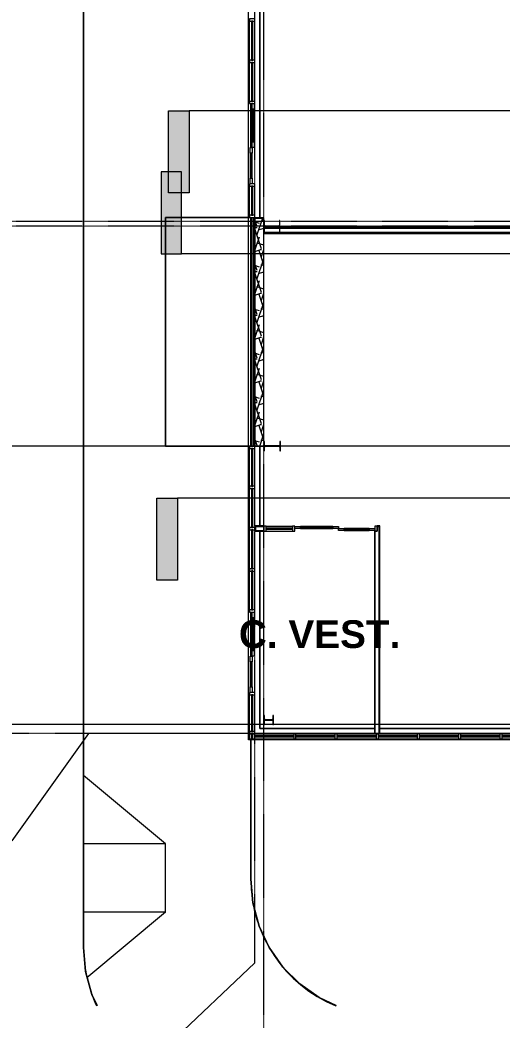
# Model space of a CAD drawing. Header units: inches. Extents: x 25369 to 33163, y -23509 to -20274.
# Drawn here: x 27786 to 28210, y -23047 to -22169 of the extents above; entities that cross this region are included whole.
import ezdxf

# ---------------------------------------------------------------- set-up
doc = ezdxf.new("R2010")
doc.units = ezdxf.units.IN
doc.header["$MEASUREMENT"] = 0
doc.linetypes.add('Grid Line 1_2_', pattern=[0.875, 0.5, -0.125, 0.125, -0.125])
for name, color, linetype, lineweight in [('A-DOOR', 31, 'Continuous', 13), ('A-FLOR', 192, 'Continuous', 13), ('A-GLAZ-CURT', 52, 'Continuous', 13), ('A-GLAZ-CWMG', 51, 'Continuous', 13), ('A-SITE-ROAD', 130, 'Continuous', 70), ('A-SITE-SWLK', 140, 'Continuous', 70), ('A-WALL', 113, 'Continuous', 13), ('A-WALL-PATT', 111, 'Continuous', 25), ('C-TOPO', 7, 'Continuous', 13), ('Conc', 7, 'Continuous', 70), ('G-ANNO-SYMB', 111, 'Continuous', 9), ('I-WALL', 2, 'Continuous', 13), ('L-SITE-WALL', 31, 'Continuous', 13), ('M-AREA-IDEN', 171, 'Continuous', 9), ('S-COLS', 52, 'Continuous', 13), ('S-GRID', 1, 'Continuous', 9)]:
    doc.layers.add(name, color=color, linetype=linetype, lineweight=lineweight)
doc.styles.add('Arial_B', font='arialbd.ttf', dxfattribs={"height": 24.354149})
pattern_1 = [(45, (5931.104, 0), (-19.00703, 19.00703), []), (45, (5931.104, 28.8), (-19.00703, 19.00703), [])]
pattern_2 = [(0, (5931.104, 0), (61.44, 15.36), [2.534, -43.546, 2.534, -43.546, -245.76]), (0, (5931.104, 0), (61.44, 15.36), [-92.16, 2.534, -89.626, 2.534, -43.546, -107.52]), (0, (5931.104, 0), (61.44, 15.36), [-230.4, 2.534, -28.186, 2.534, -74.266]), (120, (5954.144, 7.68), (-44.02215, 45.528601), [2.534, -43.546, 2.534, -43.546, -245.76]), (120, (5954.144, 7.68), (-44.02215, 45.528601), [-92.16, 2.534, -89.626, 2.534, -43.546, -107.52]), (120, (5954.144, 7.68), (-44.02215, 45.528601), [-230.4, 2.534, -28.186, 2.534, -74.266]), (240, (5961.824, 38.4), (-17.41785, -60.888601), [2.534, -43.546, 2.534, -43.546, -245.76]), (240, (5961.824, 38.4), (-17.41785, -60.888601), [-92.16, 2.534, -89.626, 2.534, -43.546, -107.52]), (240, (5961.824, 38.4), (-17.41785, -60.888601), [-230.4, 2.534, -28.186, 2.534, -74.266])]

# ---------------------------------------------------------------- blocks, each defined once
blk = doc.blocks.new('Struct_Xcel_Sports Complex_rvt-2-Overall Floor Plan')
at = {"layer": 'A-FLOR', "color": 43, "lineweight": 9}
for p, q in [((22066.14, -22342.74), (22066.14, -22132.8)), ((22066.14, -22613.05), (22066.14, -22542.93)), ((22066.14, -22790.8), (22066.14, -22617.8)), ((22166.77, -22790.8), (22066.14, -22790.8)), ((22314.02, -22790.8), (22171.52, -22790.8))]:
    blk.add_line(p, q, dxfattribs=at)
at = {"layer": 'L-SITE-WALL', "color": 43, "lineweight": 9}
for p, q in [((22066.14, -22132.8), (22066.14, -22342.74)), ((22058.14, -22280.93), (22058.14, -22242.49)), ((22058.14, -22543.18), (22058.14, -22342.49)), ((22066.14, -22542.93), (22066.14, -22613.05)), ((22066.14, -22617.8), (22066.14, -22790.8)), ((22058.14, -22727.24), (22058.14, -22688.8)), ((22066.14, -22790.8), (22166.77, -22790.8)), ((22171.52, -22790.8), (22314.02, -22790.8)), ((22059.58, -22798.8), (22059.02, -22798.8))]:
    blk.add_line(p, q, dxfattribs=at)
blk = doc.blocks.new('W-Wide Flange-Column - B4_C-1389226-Overall Floor Plan')
at = {"layer": 'S-COLS', "lineweight": 9}
h = blk.add_hatch(dxfattribs=at)
h.set_pattern_fill('FP_19', color=253, style=0, pattern_type=2)
h.set_pattern_definition([(135, (-16852.2, -22073.765), (-19.00703, -19.00703), []), (135, (-16881, -22073.765), (-19.00703, -19.00703), [])])
h.paths.add_polyline_path([(4, -3.69), (0.84, -3.69), (0.35, -3.49), (0.14, -3), (0.14, 3), (0.35, 3.49), (0.84, 3.69), (4, 3.69), (4, 4.13), (-4, 4.13), (-4, 3.69), (-0.84, 3.69), (-0.35, 3.49), (-0.14, 3), (-0.14, -3), (-0.35, -3.49), (-0.84, -3.69), (-4, -3.69), (-4, -4.12), (4, -4.12)], flags=0)
at = {"layer": 'S-COLS', "color": 7}
for p, q in [((4, 4.13), (-4, 4.13)), ((-4, 4.13), (-4, 3.69)), ((-4, 3.69), (-0.84, 3.69)), ((-0.14, 3), (-0.14, -3)), ((0.14, -3), (0.14, 3)), ((0.84, 3.69), (4, 3.69)), ((4, 3.69), (4, 4.13)), ((-0.84, -3.69), (-4, -3.69)), ((-4, -3.69), (-4, -4.12)), ((-4, -4.12), (4, -4.12)), ((4, -3.69), (0.84, -3.69)), ((4, -4.12), (4, -3.69))]:
    blk.add_line(p, q, dxfattribs=at)
for centre, start, end in [((-0.84, 3), 0, 90), ((0.84, 3), 90, 180), ((-0.84, -3), 270, 0), ((0.84, -3), 180, 270)]:
    blk.add_arc(centre, 0.691, start, end, dxfattribs=at)
blk = doc.blocks.new('W-Wide Flange-Column - B4_F-1389255-Overall Floor Plan')
at = {"layer": 'S-COLS', "lineweight": 9}
h = blk.add_hatch(dxfattribs=at)
h.set_pattern_fill('FP_22', color=253, style=0, pattern_type=2)
h.set_pattern_definition([(135, (-16611.95, -22076.89), (-19.00703, -19.00703), []), (135, (-16640.75, -22076.89), (-19.00703, -19.00703), [])])
h.paths.add_polyline_path([(4, -6.82), (0.84, -6.82), (0.35, -6.61), (0.14, -6.12), (0.14, 6.12), (0.35, 6.61), (0.84, 6.82), (4, 6.82), (4, 7.25), (-4, 7.25), (-4, 6.82), (-0.84, 6.82), (-0.35, 6.61), (-0.14, 6.12), (-0.14, -6.12), (-0.35, -6.61), (-0.84, -6.82), (-4, -6.82), (-4, -7.25), (4, -7.25)], flags=0)
at = {"layer": 'S-COLS', "color": 7}
for p, q in [((4, 7.25), (-4, 7.25)), ((-4, 7.25), (-4, 6.82)), ((-4, 6.82), (-0.84, 6.82)), ((-0.14, 6.12), (-0.14, -6.12)), ((0.14, -6.12), (0.14, 6.12)), ((0.84, 6.82), (4, 6.82)), ((4, 6.82), (4, 7.25)), ((-0.84, -6.82), (-4, -6.82)), ((-4, -6.82), (-4, -7.25)), ((-4, -7.25), (4, -7.25)), ((4, -6.82), (0.84, -6.82)), ((4, -7.25), (4, -6.82))]:
    blk.add_line(p, q, dxfattribs=at)
for centre, start, end in [((-0.84, 6.12), 0, 90), ((0.84, 6.12), 90, 180), ((-0.84, -6.12), 270, 0), ((0.84, -6.12), 180, 270)]:
    blk.add_arc(centre, 0.691, start, end, dxfattribs=at)
blk = doc.blocks.new('System Panel - INSULATED LOW-E GLAZING _SEE ELEVATIONS FOR U-FACTOR_ SHGC_ _ LT_-1142335-Overall Floor Plan')
at = {"layer": 'A-GLAZ-CURT', "color": 7}
for p, q in [((16.53125, -0.25), (-16.53125, -0.25)), ((-16.53125, -0.25), (-16.53125, -1.25)), ((-16.53125, -1.25), (16.53125, -1.25)), ((16.53125, -1.25), (16.53125, -0.25))]:
    blk.add_line(p, q, dxfattribs=at)
at = {"layer": 'A-GLAZ-CURT', "color": 10, "lineweight": 9}
for p, q in [((-16.53125, -1.25), (-16.53125, -0.25)), ((16.53125, -0.25), (-16.53125, -0.25)), ((-16.53125, -1.25), (16.53125, -1.25)), ((16.53125, -0.25), (16.53125, -1.25))]:
    blk.add_line(p, q, dxfattribs=at)
blk = doc.blocks.new('Rectangular Mullion - Exterior 2_ x 4_5_-1135321-Overall Floor Plan')
at = {"layer": 'A-GLAZ-CWMG', "color": 43, "lineweight": 9}
for p, q in [((22278.7, -22795.43), (22311.77, -22795.43)), ((22278.7, -22799.93), (22311.77, -22799.93))]:
    blk.add_line(p, q, dxfattribs=at)
blk = doc.blocks.new('Rectangular Mullion - Exterior 2_ x 4_5_-1142379-Overall Floor Plan')
at = {"layer": 'A-GLAZ-CWMG', "color": 7}
for p, q in [((-2, 3), (0, 3)), ((-2, -1.5), (-2, 3)), ((0, 3), (0, -1.5)), ((0, -1.5), (-2, -1.5))]:
    blk.add_line(p, q, dxfattribs=at)
blk = doc.blocks.new('System Panel - INSULATED LOW-E GLAZING _SEE ELEVATIONS FOR U-FACTOR_ SHGC_ _ LT_-827433-Overall Floor Plan')
at = {"layer": 'A-GLAZ-CURT', "color": 7}
for p, q in [((17.09375, -0.25), (-17.09375, -0.25)), ((-17.09375, -0.25), (-17.09375, -1.25)), ((-17.09375, -1.25), (17.09375, -1.25)), ((17.09375, -1.25), (17.09375, -0.25))]:
    blk.add_line(p, q, dxfattribs=at)
at = {"layer": 'A-GLAZ-CURT', "color": 10, "lineweight": 9}
for p, q in [((-17.09375, -1.25), (-17.09375, -0.25)), ((17.09375, -0.25), (-17.09375, -0.25)), ((-17.09375, -1.25), (17.09375, -1.25)), ((17.09375, -0.25), (17.09375, -1.25))]:
    blk.add_line(p, q, dxfattribs=at)
blk = doc.blocks.new('Rectangular Mullion - Exterior 2_ x 4_5_-769211-Overall Floor Plan')
at = {"layer": 'A-GLAZ-CWMG', "color": 43, "lineweight": 9}
for p, q in [((26281.52, -22759.18), (26281.52, -22724.99)), ((26286.02, -22759.18), (26286.02, -22724.99))]:
    blk.add_line(p, q, dxfattribs=at)
blk = doc.blocks.new('Rectangular Mullion - Exterior 2_ x 4_5_-827464-Overall Floor Plan')
at = {"layer": 'A-GLAZ-CWMG', "color": 7}
for p, q in [((-1, 3), (1, 3)), ((-1, -1.5), (-1, 3)), ((1, 3), (1, -1.5)), ((1, -1.5), (-1, -1.5))]:
    blk.add_line(p, q, dxfattribs=at)
blk = doc.blocks.new('Rectangular Mullion - Exterior 2_ x 4_5_-V15-Overall Floor Plan')
at = {"layer": 'A-GLAZ-CWMG', "color": 43, "lineweight": 9}
for p, q in [((22206.33, -22795.43), (22240.52, -22795.43)), ((22206.33, -22799.93), (22240.52, -22799.93))]:
    blk.add_line(p, q, dxfattribs=at)
blk = doc.blocks.new('Rectangular Mullion - Exterior 2_ x 4_5_-1115231-Overall Floor Plan')
at = {"layer": 'A-GLAZ-CWMG', "color": 7}
for p, q in [((-1, 3), (1, 3)), ((-1, -1.5), (-1, 3)), ((1, 3), (1, -1.5)), ((1, -1.5), (-1, -1.5))]:
    blk.add_line(p, q, dxfattribs=at)
blk = doc.blocks.new('Rectangular Mullion - Exterior 2_ x 4_5_-V16-Overall Floor Plan')
at = {"layer": 'A-GLAZ-CWMG', "color": 43, "lineweight": 9}
for p, q in [((22171.52, -22795.43), (22204.33, -22795.43)), ((22170.14, -22799.93), (22204.33, -22799.93))]:
    blk.add_line(p, q, dxfattribs=at)
blk = doc.blocks.new('Rectangular Mullion - Exterior 2_ x 4_5_-769200-Overall Floor Plan')
at = {"layer": 'A-GLAZ-CWMG', "color": 43, "lineweight": 9}
for p, q in [((24100.14, -22795.43), (24132.95, -22795.43)), ((24100.14, -22799.93), (24134.33, -22799.93))]:
    blk.add_line(p, q, dxfattribs=at)
blk = doc.blocks.new('System Panel - INSULATED LOW-E GLAZING _SEE ELEVATIONS FOR U-FACTOR_ SHGC_ _ LT_-1142345-Overall Floor Plan')
at = {"layer": 'A-GLAZ-CURT', "color": 7}
for p, q in [((16.53125, 1.25), (-16.53125, 1.25)), ((-16.53125, 1.25), (-16.53125, 0.25)), ((-16.53125, 0.25), (16.53125, 0.25)), ((16.53125, 0.25), (16.53125, 1.25))]:
    blk.add_line(p, q, dxfattribs=at)
at = {"layer": 'A-GLAZ-CURT', "color": 10, "lineweight": 9}
for p, q in [((-16.53125, 0.25), (-16.53125, 1.25)), ((16.53125, 1.25), (-16.53125, 1.25)), ((-16.53125, 0.25), (16.53125, 0.25)), ((16.53125, 1.25), (16.53125, 0.25))]:
    blk.add_line(p, q, dxfattribs=at)
blk = doc.blocks.new('Rectangular Mullion - Exterior 2_ x 4_5_-1135311-Overall Floor Plan')
at = {"layer": 'A-GLAZ-CWMG', "color": 43, "lineweight": 9}
for p, q in [((26123.39, -22752.24), (26123.39, -22785.3)), ((26127.89, -22752.24), (26127.89, -22785.3))]:
    blk.add_line(p, q, dxfattribs=at)
blk = doc.blocks.new('Rectangular Mullion - Exterior 2_ x 4_5_-1142387-Overall Floor Plan')
at = {"layer": 'A-GLAZ-CWMG', "color": 7}
for p, q in [((-2, 1.5), (0, 1.5)), ((-2, -3), (-2, 1.5)), ((0, 1.5), (0, -3)), ((0, -3), (-2, -3))]:
    blk.add_line(p, q, dxfattribs=at)
blk = doc.blocks.new('Rectangular Mullion - Exterior 2_ x 4_5_-1142372-Overall Floor Plan')
at = {"layer": 'A-GLAZ-CWMG', "color": 7}
for p, q in [((0, 1.5), (-2, 1.5)), ((-2, 1.5), (-2, -3)), ((0, -3), (0, 1.5)), ((-2, -3), (0, -3))]:
    blk.add_line(p, q, dxfattribs=at)
blk = doc.blocks.new('System Panel - INSULATED LOW-E GLAZING _SEE ELEVATIONS FOR U-FACTOR_ SHGC_ _ LT_-827454-Overall Floor Plan')
at = {"layer": 'A-GLAZ-CURT', "color": 7}
for p, q in [((17.09375, 1.25), (-17.09375, 1.25)), ((-17.09375, 1.25), (-17.09375, 0.25)), ((-17.09375, 0.25), (17.09375, 0.25)), ((17.09375, 0.25), (17.09375, 1.25))]:
    blk.add_line(p, q, dxfattribs=at)
at = {"layer": 'A-GLAZ-CURT', "color": 10, "lineweight": 9}
for p, q in [((-17.09375, 0.25), (-17.09375, 1.25)), ((17.09375, 1.25), (-17.09375, 1.25)), ((-17.09375, 0.25), (17.09375, 0.25)), ((17.09375, 1.25), (17.09375, 0.25))]:
    blk.add_line(p, q, dxfattribs=at)
blk = doc.blocks.new('Rectangular Mullion - Exterior 2_ x 4_5_-V35-Overall Floor Plan')
at = {"layer": 'A-GLAZ-CWMG', "color": 43, "lineweight": 9}
for p, q in [((22057.02, -22614.43), (22057.02, -22580.24)), ((22061.52, -22613.05), (22061.52, -22580.24))]:
    blk.add_line(p, q, dxfattribs=at)
blk = doc.blocks.new('Rectangular Mullion - Exterior 2_ x 4_5_-827470-Overall Floor Plan')
at = {"layer": 'A-GLAZ-CWMG', "color": 7}
for p, q in [((-1, 1.5), (1, 1.5)), ((-1, -3), (-1, 1.5)), ((1, 1.5), (1, -3)), ((1, -3), (-1, -3))]:
    blk.add_line(p, q, dxfattribs=at)
blk = doc.blocks.new('Rectangular Mullion - Exterior 2_ x 4_5_-1135280-Overall Floor Plan')
at = {"layer": 'A-GLAZ-CWMG', "color": 43, "lineweight": 9}
for p, q in [((26160.83, -22795.43), (26128.02, -22795.43)), ((26160.83, -22799.93), (26126.64, -22799.93))]:
    blk.add_line(p, q, dxfattribs=at)
blk = doc.blocks.new('Rectangular Mullion - Exterior 2_ x 4_5_-1142343-Overall Floor Plan')
at = {"layer": 'A-GLAZ-CWMG', "color": 7}
for p, q in [((-1, 1.5), (1, 1.5)), ((-1, -3), (-1, 1.5)), ((1, 1.5), (1, -3)), ((1, -3), (-1, -3))]:
    blk.add_line(p, q, dxfattribs=at)
blk = doc.blocks.new('Rectangular Mullion - Exterior 2_ x 4_5_-1135330-Overall Floor Plan')
at = {"layer": 'A-GLAZ-CWMG', "color": 43, "lineweight": 9}
for p, q in [((22057.02, -22686.8), (22057.02, -22652.62)), ((22061.52, -22686.8), (22061.52, -22652.62))]:
    blk.add_line(p, q, dxfattribs=at)
blk = doc.blocks.new('Sliding Door - one-1327198-Overall Floor Plan')
at = {"layer": 'A-DOOR', "color": 7}
for p, q in [((-35.19, 2.5), (-30.19, 2.5)), ((-30.19, 0.75), (-35.19, 0.75)), ((-30.19, 2.5), (-30.19, 0.75)), ((-30.19, 1.25), (-30.19, 2)), ((-30.19, 2), (-1.75, 2)), ((-1.75, 1.25), (-30.19, 1.25)), ((-1.75, 2.5), (3.25, 2.5)), ((-1.75, 0.75), (-1.75, 2.5)), ((-1.75, 2), (-1.75, 1.25)), ((3.25, 0.75), (-1.75, 0.75)), ((3.25, 2.5), (3.25, 0.75)), ((3.25, -1), (3.25, 0.75)), ((3.25, 0.75), (8.25, 0.75)), ((8.25, 0.75), (8.25, -1)), ((8.25, -0.5), (8.25, 0.25)), ((8.25, 0.25), (30.19, 0.25)), ((30.19, -1), (30.19, 0.75)), ((30.19, 0.75), (35.19, 0.75)), ((30.19, 0.25), (30.19, -0.5)), ((8.25, -1), (3.25, -1)), ((30.19, -0.5), (8.25, -0.5)), ((35.19, -1), (30.19, -1))]:
    blk.add_line(p, q, dxfattribs=at)
at = {"layer": 'A-DOOR', "color": 43, "lineweight": 9}
for p, q in [((-1.75, 2.5), (-30.19, 2.5)), ((-30.19, 0.75), (-1.75, 0.75)), ((30.19, 0.75), (8.25, 0.75)), ((8.25, -1), (30.19, -1))]:
    blk.add_line(p, q, dxfattribs=at)
blk = doc.blocks.new('System Panel - INSULATED LOW-E GLAZING _SEE ELEVATIONS FOR U-FACTOR_ SHGC_ _ LT_-1142391-Overall Floor Plan')
at = {"layer": 'A-GLAZ-CURT', "color": 7}
for p, q in [((16.13, 1.25), (-16.13, 1.25)), ((-16.13, 1.25), (-16.13, 0.25)), ((-16.13, 0.25), (16.13, 0.25)), ((16.13, 0.25), (16.13, 1.25))]:
    blk.add_line(p, q, dxfattribs=at)
at = {"layer": 'A-GLAZ-CURT', "color": 10, "lineweight": 9}
for p, q in [((-16.13, 0.25), (-16.13, 1.25)), ((16.13, 1.25), (-16.13, 1.25)), ((-16.13, 0.25), (16.13, 0.25)), ((16.13, 1.25), (16.13, 0.25))]:
    blk.add_line(p, q, dxfattribs=at)
blk = doc.blocks.new('Rectangular Mullion - Exterior 2_ x 4_5_-1135332-Overall Floor Plan')
at = {"layer": 'A-GLAZ-CWMG', "color": 43, "lineweight": 9}
for p, q in [((22057.02, -22793.43), (22057.02, -22761.18)), ((22061.52, -22793.43), (22061.52, -22761.18))]:
    blk.add_line(p, q, dxfattribs=at)
blk = doc.blocks.new('Sliding Door - one-1327540-Overall Floor Plan')
at = {"layer": 'A-DOOR', "color": 7}
for p, q in [((-35.19, 2.5), (-30.19, 2.5)), ((-30.19, 0.75), (-35.19, 0.75)), ((-30.19, 2.5), (-30.19, 0.75)), ((-30.19, 1.25), (-30.19, 2)), ((-30.19, 2), (-1.75, 2)), ((-1.75, 1.25), (-30.19, 1.25)), ((-1.75, 2.5), (3.25, 2.5)), ((-1.75, 0.75), (-1.75, 2.5)), ((-1.75, 2), (-1.75, 1.25)), ((3.25, 0.75), (-1.75, 0.75)), ((3.25, 2.5), (3.25, 0.75)), ((3.25, -1), (3.25, 0.75)), ((3.25, 0.75), (8.25, 0.75)), ((8.25, 0.75), (8.25, -1)), ((8.25, -0.5), (8.25, 0.25)), ((8.25, 0.25), (30.19, 0.25)), ((30.19, -1), (30.19, 0.75)), ((30.19, 0.75), (35.19, 0.75)), ((30.19, 0.25), (30.19, -0.5)), ((8.25, -1), (3.25, -1)), ((30.19, -0.5), (8.25, -0.5)), ((35.19, -1), (30.19, -1))]:
    blk.add_line(p, q, dxfattribs=at)
at = {"layer": 'A-DOOR', "color": 43, "lineweight": 9}
for p, q in [((-1.75, 2.5), (-30.19, 2.5)), ((-30.19, 0.75), (-1.75, 0.75)), ((30.19, 0.75), (8.25, 0.75)), ((8.25, -1), (30.19, -1))]:
    blk.add_line(p, q, dxfattribs=at)
blk = doc.blocks.new('System Panel - INSULATED LOW-E GLAZING _SEE ELEVATIONS FOR U-FACTOR_ SHGC_ _ LT_-1327541-Overall Floor Plan')
at = {"layer": 'A-GLAZ-CURT', "color": 7}
for p, q in [((11.5, -0.25), (-11.5, -0.25)), ((-11.5, -0.25), (-11.5, -1.25)), ((-11.5, -1.25), (11.5, -1.25)), ((11.5, -1.25), (11.5, -0.25))]:
    blk.add_line(p, q, dxfattribs=at)
at = {"layer": 'A-GLAZ-CURT', "color": 10, "lineweight": 9}
for p, q in [((-11.5, -1.25), (-11.5, -0.25)), ((11.5, -0.25), (-11.5, -0.25)), ((-11.5, -1.25), (11.5, -1.25)), ((11.5, -0.25), (11.5, -1.25))]:
    blk.add_line(p, q, dxfattribs=at)
blk = doc.blocks.new('Rectangular Mullion - Exterior 2_ x 4_5_-1327537-Overall Floor Plan')
at = {"layer": 'A-GLAZ-CWMG', "color": 43, "lineweight": 9}
for p, q in [((22071.64, -22613.18), (22094.64, -22613.18)), ((22071.64, -22617.68), (22094.64, -22617.68))]:
    blk.add_line(p, q, dxfattribs=at)
blk = doc.blocks.new('Rectangular Mullion - Exterior 2_ x 4_5_-1142494-Overall Floor Plan')
at = {"layer": 'A-GLAZ-CWMG', "color": 7}
for p, q in [((-2, 3), (0, 3)), ((-2, -1.5), (-2, 3)), ((0, 3), (0, -1.5)), ((0, -1.5), (-2, -1.5))]:
    blk.add_line(p, q, dxfattribs=at)
blk = doc.blocks.new('Rectangular Mullion - Exterior 2_ x 4_5_-1327247-Overall Floor Plan')
at = {"layer": 'A-GLAZ-CWMG', "color": 7}
for p, q in [((0, 3), (-2, 3)), ((-2, 3), (-2, -1.5)), ((0, -1.5), (0, 3)), ((-2, -1.5), (0, -1.5))]:
    blk.add_line(p, q, dxfattribs=at)
blk = doc.blocks.new('Rectangular Mullion - Exterior 2_ x 4_5_-V12-Overall Floor Plan')
at = {"layer": 'A-GLAZ-CWMG', "color": 43, "lineweight": 9}
for p, q in [((26197.02, -22795.43), (26162.83, -22795.43)), ((26197.02, -22799.93), (26162.83, -22799.93))]:
    blk.add_line(p, q, dxfattribs=at)
blk = doc.blocks.new('Sliding Door - one-1832053-Overall Floor Plan')
at = {"layer": 'A-DOOR', "color": 7}
for p, q in [((-35.19, 2.5), (-30.19, 2.5)), ((-30.19, 0.75), (-35.19, 0.75)), ((-30.19, 2.5), (-30.19, 0.75)), ((-30.19, 1.25), (-30.19, 2)), ((-30.19, 2), (-1.75, 2)), ((-1.75, 1.25), (-30.19, 1.25)), ((-1.75, 2.5), (3.25, 2.5)), ((-1.75, 0.75), (-1.75, 2.5)), ((-1.75, 2), (-1.75, 1.25)), ((3.25, 0.75), (-1.75, 0.75)), ((3.25, 2.5), (3.25, 0.75)), ((3.25, -1), (3.25, 0.75)), ((3.25, 0.75), (8.25, 0.75)), ((8.25, 0.75), (8.25, -1)), ((8.25, -0.5), (8.25, 0.25)), ((8.25, 0.25), (30.19, 0.25)), ((30.19, -1), (30.19, 0.75)), ((30.19, 0.75), (35.19, 0.75)), ((30.19, 0.25), (30.19, -0.5)), ((8.25, -1), (3.25, -1)), ((30.19, -0.5), (8.25, -0.5)), ((35.19, -1), (30.19, -1))]:
    blk.add_line(p, q, dxfattribs=at)
at = {"layer": 'A-DOOR', "color": 43, "lineweight": 9}
for p, q in [((-1.75, 2.5), (-30.19, 2.5)), ((-30.19, 0.75), (-1.75, 0.75)), ((30.19, 0.75), (8.25, 0.75)), ((8.25, -1), (30.19, -1))]:
    blk.add_line(p, q, dxfattribs=at)
blk = doc.blocks.new('System Panel - INSULATED LOW-E GLAZING _SEE ELEVATIONS FOR U-FACTOR_ SHGC_ _ LT_-1832056-Overall Floor Plan')
at = {"layer": 'A-GLAZ-CURT', "color": 7}
for p, q in [((12.81, 1.25), (-12.81, 1.25)), ((-12.81, 1.25), (-12.81, 0.25)), ((-12.81, 0.25), (12.81, 0.25)), ((12.81, 0.25), (12.81, 1.25))]:
    blk.add_line(p, q, dxfattribs=at)
at = {"layer": 'A-GLAZ-CURT', "color": 10, "lineweight": 9}
for p, q in [((-12.81, 0.25), (-12.81, 1.25)), ((12.81, 1.25), (-12.81, 1.25)), ((-12.81, 0.25), (12.81, 0.25)), ((12.81, 1.25), (12.81, 0.25))]:
    blk.add_line(p, q, dxfattribs=at)
blk = doc.blocks.new('Rectangular Mullion - Exterior 2_ x 4_5_-1832051-Overall Floor Plan')
at = {"layer": 'A-GLAZ-CWMG', "color": 43, "lineweight": 9}
for p, q in [((22057.02, -22340.49), (22057.02, -22314.87)), ((22061.52, -22340.49), (22061.52, -22314.87))]:
    blk.add_line(p, q, dxfattribs=at)
blk = doc.blocks.new('Section - 3_32_ x 3_8_-18514-Overall Floor Plan')
at = {"layer": 'G-ANNO-SYMB'}
blk.add_hatch(color=256, dxfattribs=at).paths.add_polyline_path([(0, 0.375), (0, 0), (-0.09375, 0), (-0.09375, 0.375)], flags=0)
for p, q in [((0, 0.375), (-0.09375, 0.375)), ((-0.09375, 0.375), (-0.09375, 0)), ((0, 0), (0, 0.375)), ((-0.09375, 0), (0, 0))]:
    blk.add_line(p, q, dxfattribs=at)

msp = doc.modelspace()

# ---------------------------------------------------------------- hatches: boundary and pattern name
at = {"layer": 'A-WALL-PATT', "lineweight": 9}
h = msp.add_hatch(dxfattribs=at)
h.set_pattern_fill('FP_21', color=253, style=0, pattern_type=2)
h.set_pattern_definition([(0, (5931.104, 0), (0, 24), []), (90, (5931.104, 0), (-24, 1e-15), [])])
h.paths.add_polyline_path([(27991.24, -22542.93), (27992.24, -22542.93), (27992.24, -22342.74), (27991.24, -22342.74), (27991.24, -22414.26)], flags=0)
h = msp.add_hatch(dxfattribs=at)
h.set_pattern_fill('FP_20', color=253, style=0, pattern_type=2)
h.set_pattern_definition([(0, (5931.104, 0), (30.72, 7.68), [2.534, -20.506, 2.534, -20.506, -122.88]), (0, (5931.104, 0), (30.72, 7.68), [-46.08, 2.534, -43.546, 2.534, -20.506, -53.76]), (0, (5931.104, 0), (30.72, 7.68), [-115.2, 2.534, -12.826, 2.534, -35.866]), (120, (5942.624, 3.84), (-22.0110751, 22.7643004), [2.534, -20.506, 2.534, -20.506, -122.88]), (120, (5942.624, 3.84), (-22.0110751, 22.7643004), [-46.08, 2.534, -43.546, 2.534, -20.506, -53.76]), (120, (5942.624, 3.84), (-22.0110751, 22.7643004), [-115.2, 2.534, -12.826, 2.534, -35.866]), (240, (5946.464, 19.2), (-8.7089249, -30.4443004), [2.534, -20.506, 2.534, -20.506, -122.88]), (240, (5946.464, 19.2), (-8.7089249, -30.4443004), [-46.08, 2.534, -43.546, 2.534, -20.506, -53.76]), (240, (5946.464, 19.2), (-8.7089249, -30.4443004), [-115.2, 2.534, -12.826, 2.534, -35.866])])
h.paths.add_polyline_path([(27992.24, -22542.93), (27992.74, -22542.93), (27992.74, -22342.74), (27992.24, -22342.74), (27992.24, -22414.26)], flags=0)
h = msp.add_hatch(dxfattribs=at)
h.set_pattern_fill('FP_18', color=253, style=0, pattern_type=2)
h.set_pattern_definition([(161.57, (5932.064, 0.96), (-7.6802237, -0.0009796), [0, -54.643, 6.067, 0]), (18.43, (5930.144, 0.96), (-7.6802237, 0.0009796), [0, -54.643, 6.067, 0]), (108.43, (5932.064, 0.96), (3.8382953, -19.20136532), [18.211, -42.499]), (71.57, (5930.144, 0.96), (3.8382953, 19.20136532), [18.211, -42.499])])
h.paths.add_polyline_path([(28000.74, -22542.93), (28000.74, -22342.74), (27992.74, -22342.74), (27992.74, -22542.93)], flags=0)
h = msp.add_hatch(dxfattribs=at)
h.set_pattern_fill('FP_17', color=253, style=0, pattern_type=2)
h.set_pattern_definition(pattern_2)
h.paths.add_polyline_path([(28711.87, -22351.18), (28712.49, -22351.18), (28712.49, -22350.55), (28000.74, -22350.55), (28000.74, -22351.18), (28645.43, -22351.18)], flags=0)
h = msp.add_hatch(dxfattribs=at)
h.set_pattern_fill('FP_17', color=253, style=0, pattern_type=2)
h.set_pattern_definition(pattern_2)
h.paths.add_polyline_path([(28712.49, -22356.55), (28712.49, -22351.18), (28711.87, -22351.18), (28711.87, -22355.93), (28000.74, -22355.93), (28000.74, -22356.55), (28645.43, -22356.55)], flags=0)
h = msp.add_hatch(dxfattribs=at)
h.set_pattern_fill('FP_17', color=253, style=0, pattern_type=2)
h.set_pattern_definition(pattern_2)
h.paths.add_polyline_path([(28711.24, -22351.8), (28711.87, -22351.8), (28711.87, -22351.18), (28000.74, -22351.18), (28000.74, -22351.8), (28645.43, -22351.8)], flags=0)
h = msp.add_hatch(dxfattribs=at)
h.set_pattern_fill('FP_17', color=253, style=0, pattern_type=2)
h.set_pattern_definition(pattern_2)
h.paths.add_polyline_path([(28711.87, -22355.93), (28711.87, -22351.8), (28711.24, -22351.8), (28711.24, -22355.3), (28000.74, -22355.3), (28000.74, -22355.93), (28645.43, -22355.93)], flags=0)
h = msp.add_hatch(dxfattribs=at)
h.set_pattern_fill('FP_17', color=253, style=0, pattern_type=2)
h.set_pattern_definition(pattern_2)
h.paths.add_polyline_path([(28097.87, -22795.43), (28098.49, -22795.43), (28098.49, -22617.8), (28097.87, -22617.8), (28097.87, -22724.13)], flags=0)
h = msp.add_hatch(dxfattribs=at)
h.set_pattern_fill('FP_17', color=253, style=0, pattern_type=2)
h.set_pattern_definition(pattern_2)
h.paths.add_polyline_path([(28098.49, -22795.43), (28102.62, -22795.43), (28102.62, -22613.68), (28101.99, -22613.68), (28101.99, -22794.8), (28098.49, -22794.8)], flags=0)
at = {"layer": 'S-COLS', "lineweight": 9}
h = msp.add_hatch(dxfattribs=at)
h.set_pattern_fill('FP_15', color=253, style=0, pattern_type=2)
h.set_pattern_definition(pattern_1)
h.paths.add_polyline_path([(28000.74, -22345.08), (28000.74, -22342.74), (27992.74, -22342.74), (27992.74, -22345.08), (27993.02, -22344.97), (27993.13, -22344.69), (27993.39, -22343.04), (28000.09, -22343.04), (28000.47, -22344.97)], flags=0)
h = msp.add_hatch(dxfattribs=at)
h.set_pattern_fill('FP_15', color=253, style=0, pattern_type=2)
h.set_pattern_definition(pattern_1)
h.paths.add_polyline_path([(28000.74, -22355.05), (28001.18, -22355.05), (28001.18, -22350.89), (28001.38, -22350.4), (28001.87, -22350.2), (28013.76, -22350.26), (28014.11, -22350.4), (28014.31, -22350.89), (28014.31, -22355.05), (28014.74, -22355.05), (28014.74, -22345.05), (28014.31, -22345.05), (28014.31, -22349.22), (28014.11, -22349.71), (28013.62, -22349.91), (28001.87, -22349.91), (28001.38, -22349.71), (28001.18, -22349.22), (28001.18, -22345.05), (28000.74, -22345.05)], flags=0)

# ---------------------------------------------------------------- linework, layer by layer
at = {"layer": 'A-SITE-ROAD', "color": 43, "lineweight": 9}
for p, q in [((27842.34, -20555.04), (27842.34, -22983.09)), ((27914.34, -22892.07), (27842.34, -22832.07)), ((27914.34, -22892.07), (27842.34, -22892.07)), ((27914.34, -22952.07), (27914.34, -22892.07)), ((27914.34, -22952.07), (27842.34, -22952.07)), ((27914.34, -22952.07), (27845.3, -23009.6))]:
    msp.add_line(p, q, dxfattribs=at)
msp.add_arc((27962.34, -22983.09), 120, 180, 205.13, dxfattribs=at)
at = {"layer": 'A-SITE-SWLK', "color": 43, "lineweight": 9}
for p, q in [((27914.34, -22342.49), (27988.12, -22342.49)), ((27914.34, -22342.49), (27914.34, -22542.93)), ((27914.34, -22542.93), (27989.24, -22542.93))]:
    msp.add_line(p, q, dxfattribs=at)
msp.add_arc((28109.24, -22923.09), 120, 180, 247.72043, dxfattribs=at)
at = {"layer": 'A-WALL', "color": 7}
for p, q in [((28000.74, -22342.74), (27989.43, -22342.74)), ((27989.43, -22342.74), (27989.43, -22542.93)), ((27989.74, -22342.74), (27989.74, -22542.93)), ((27991.24, -22342.74), (27991.24, -22542.93)), ((27992.24, -22342.74), (27992.24, -22542.93)), ((27992.74, -22342.74), (27992.74, -22542.93)), ((28000.74, -22539.05), (28000.74, -22342.74)), ((28000.74, -22351.18), (28711.87, -22351.18)), ((28000.74, -22351.8), (28711.24, -22351.8)), ((28000.74, -22355.3), (28711.24, -22355.3)), ((28000.74, -22355.93), (28711.87, -22355.93)), ((27989.43, -22542.93), (28000.74, -22542.93)), ((27993.24, -22613.68), (27993.24, -22617.18)), ((27993.24, -22613.68), (28000.74, -22613.68)), ((27993.24, -22617.18), (28000.74, -22617.18)), ((28098.49, -22794.8), (28098.49, -22617.8)), ((28100.12, -22613.68), (28101.99, -22613.68)), ((28101.99, -22794.8), (28101.99, -22613.68)), ((28098.49, -22794.8), (28101.99, -22794.8))]:
    msp.add_line(p, q, dxfattribs=at)
at = {"layer": 'C-TOPO', "color": 43, "lineweight": 9}
for p, q in [((27842.34, -22983.08), (27842.34, -20555.04)), ((27842.34, -20555.04), (27842.34, -22983.08)), ((27989.24, -22242.49), (27989.24, -22280.93)), ((27989.24, -22280.93), (27989.24, -22242.49)), ((27988.12, -22342.49), (27914.34, -22342.49)), ((27914.34, -22342.49), (27914.34, -22542.93)), ((27914.34, -22542.93), (27914.34, -22342.49)), ((27914.34, -22342.49), (27988.12, -22342.49)), ((27914.34, -22542.93), (27989.24, -22542.93)), ((27989.24, -22542.93), (27914.34, -22542.93)), ((27989.24, -22542.93), (27989.24, -22543.18)), ((27989.24, -22543.18), (27989.24, -22542.93)), ((27989.24, -22688.8), (27989.24, -22727.24)), ((27989.24, -22727.24), (27989.24, -22688.8)), ((27989.24, -22799.93), (27989.24, -22923.08)), ((27989.24, -22923.08), (27989.24, -22799.93)), ((27989.24, -22923.08), (27991.07, -22943.92)), ((27991.07, -22943.92), (27989.24, -22923.08)), ((27991.07, -22943.92), (27996.48, -22964.13)), ((27996.48, -22964.13), (27991.07, -22943.92)), ((27996.48, -22964.13), (28005.32, -22983.08)), ((28005.32, -22983.08), (27996.48, -22964.13)), ((27844.16, -23003.92), (27842.34, -22983.08)), ((27842.34, -22983.08), (27844.16, -23003.92)), ((28005.32, -22983.08), (28017.32, -23000.22)), ((28017.32, -23000.22), (28005.32, -22983.08)), ((27849.58, -23024.13), (27844.16, -23003.92)), ((27844.16, -23003.92), (27849.58, -23024.13)), ((28017.32, -23000.22), (28032.11, -23015.01)), ((28032.11, -23015.01), (28017.32, -23000.22)), ((28032.11, -23015.01), (28049.24, -23027.01)), ((28049.24, -23027.01), (28032.11, -23015.01)), ((27854.18, -23034), (27849.58, -23024.13)), ((27849.58, -23024.13), (27854.18, -23034)), ((28049.24, -23027.01), (28064.24, -23034)), ((28064.24, -23034), (28049.24, -23027.01))]:
    msp.add_line(p, q, dxfattribs=at)
at = {"layer": 'Conc', "color": 43, "lineweight": 9}
msp.add_line((27989.24, -22799.93), (27989.24, -22923.09), dxfattribs=at)
at = {"layer": 'G-ANNO-SYMB'}
for p, q in [((32514.71, -22248.83), (27935, -22248.83)), ((32514.71, -22374.36), (27928.4, -22374.36)), ((32514.71, -22588.63), (27924.76, -22588.63))]:
    msp.add_line(p, q, dxfattribs=at)
at = {"layer": 'I-WALL', "color": 7}
for p, q in [((28723.24, -22350.55), (28000.74, -22350.55)), ((28000.74, -22356.55), (28712.49, -22356.55)), ((28000.74, -22613.05), (27992.62, -22613.05)), ((27992.62, -22613.05), (27992.62, -22617.8)), ((28000.74, -22617.8), (28000.74, -22613.05)), ((28102.62, -22613.05), (28100.12, -22613.05)), ((28100.12, -22613.05), (28100.12, -22617.8)), ((28102.62, -22795.43), (28102.62, -22613.05)), ((27992.62, -22617.8), (28000.74, -22617.8)), ((28097.87, -22617.8), (28097.87, -22795.43)), ((28100.12, -22617.8), (28097.87, -22617.8)), ((28097.87, -22795.43), (28102.62, -22795.43))]:
    msp.add_line(p, q, dxfattribs=at)
at = {"layer": 'L-SITE-WALL', "color": 43, "lineweight": 9}
for p, q in [((27987.24, -22800.8), (27987.24, -20889.55)), ((27989.24, -22242.49), (27989.24, -22280.93)), ((27989.24, -22342.49), (27989.24, -22543.18)), ((27989.24, -22688.8), (27989.24, -22727.24)), ((28571.93, -22800.8), (27987.24, -22800.8)), ((27990.12, -22798.8), (27990.68, -22798.8))]:
    msp.add_line(p, q, dxfattribs=at)
at = {"layer": 'S-COLS', "color": 7}
for p, q in [((28000.74, -22342.74), (27992.74, -22342.74)), ((27992.74, -22342.74), (27992.74, -22345.08)), ((27993.13, -22344.69), (27993.39, -22343.04)), ((27993.39, -22343.04), (28000.09, -22343.04)), ((28000.09, -22343.04), (28000.35, -22344.69)), ((28000.74, -22345.08), (28000.74, -22342.74)), ((28001.18, -22345.05), (28000.74, -22345.05)), ((28000.74, -22345.05), (28000.74, -22355.05)), ((28001.18, -22349.22), (28001.18, -22345.05)), ((28014.74, -22345.05), (28014.31, -22345.05)), ((28014.31, -22345.05), (28014.31, -22349.22)), ((28014.74, -22355.05), (28014.74, -22345.05)), ((28000.74, -22355.05), (28001.18, -22355.05)), ((28001.18, -22355.05), (28001.18, -22350.89)), ((28013.62, -22349.91), (28001.87, -22349.91)), ((28001.87, -22350.2), (28013.62, -22350.2)), ((28014.31, -22350.89), (28014.31, -22355.05)), ((28014.31, -22355.05), (28014.74, -22355.05))]:
    msp.add_line(p, q, dxfattribs=at)
for centre, radius, start, end in [((27992.74, -22344.69), 0.39, 270, 0), ((28000.74, -22344.69), 0.39, 180, 270), ((28001.87, -22349.22), 0.691, 180, 270), ((28013.62, -22349.22), 0.691, 270, 0), ((28001.87, -22350.89), 0.691, 90, 180), ((28013.62, -22350.89), 0.691, 0, 90)]:
    msp.add_arc(centre, radius, start, end, dxfattribs=at)
at = {"layer": 'S-GRID', "linetype": 'Grid Line 1_2_'}
for p, q in [((28000.74, -23155.1), (28000.74, -20370)), ((27992.74, -22996.34), (27992.74, -20466)), ((28696.12, -22346.05), (27498.46, -22346.05)), ((28696.12, -22350.05), (27402.46, -22350.05)), ((32358.45, -22543.05), (27402.46, -22543.05)), ((32650.17, -22543.05), (27721.31, -22543.05)), ((32358.45, -22787.3), (27402.46, -22787.3)), ((32650.17, -22787.3), (27721.31, -22787.3)), ((32262.45, -22795.3), (27498.46, -22795.3)), ((32554.17, -22795.3), (27846.62, -22795.3))]:
    msp.add_line(p, q, dxfattribs=at)
at = {"layer": 'S-GRID'}
for p, q in [((27846.62, -22795.3), (27779.27, -22889.54)), ((27992.74, -22996.34), (27875.94, -23107.1))]:
    msp.add_line(p, q, dxfattribs=at)

# ---------------------------------------------------------------- block references
at = {"color": 250, "lineweight": 5}
msp.add_blockref('Struct_Xcel_Sports Complex_rvt-2-Overall Floor Plan', (5931.1, 0), dxfattribs=at)
at = {"layer": 'A-DOOR', "color": 43, "lineweight": 9, "rotation": 270.0000000000001}
for name, p in [('Sliding Door - one-1832053-Overall Floor Plan', (27989.62, -22277.68)), ('Sliding Door - one-1327198-Overall Floor Plan', (27989.62, -22723.99))]:
    msp.add_blockref(name, p, dxfattribs=at)
at = {"layer": 'A-DOOR', "color": 43, "lineweight": 9}
msp.add_blockref('Sliding Door - one-1327540-Overall Floor Plan', (28062.93, -22616.18), dxfattribs=at)
at = {"layer": 'A-GLAZ-CURT', "color": 10, "lineweight": 9}
for name, p, rotation in [('System Panel - INSULATED LOW-E GLAZING _SEE ELEVATIONS FOR U-FACTOR_ SHGC_ _ LT_-827454-Overall Floor Plan', (27989.62, -22187.21), 270.0000000000001), ('System Panel - INSULATED LOW-E GLAZING _SEE ELEVATIONS FOR U-FACTOR_ SHGC_ _ LT_-827454-Overall Floor Plan', (27989.62, -22223.4), 270.0000000000001), ('System Panel - INSULATED LOW-E GLAZING _SEE ELEVATIONS FOR U-FACTOR_ SHGC_ _ LT_-1832056-Overall Floor Plan', (27989.62, -22327.68), 270.0000000000001), ('System Panel - INSULATED LOW-E GLAZING _SEE ELEVATIONS FOR U-FACTOR_ SHGC_ _ LT_-1142345-Overall Floor Plan', (27989.62, -22561.71), 270.0000000000001), ('System Panel - INSULATED LOW-E GLAZING _SEE ELEVATIONS FOR U-FACTOR_ SHGC_ _ LT_-827454-Overall Floor Plan', (27989.62, -22597.33), 270.0000000000001), ('System Panel - INSULATED LOW-E GLAZING _SEE ELEVATIONS FOR U-FACTOR_ SHGC_ _ LT_-827454-Overall Floor Plan', (27989.62, -22633.52), 270.0000000000001), ('System Panel - INSULATED LOW-E GLAZING _SEE ELEVATIONS FOR U-FACTOR_ SHGC_ _ LT_-1327541-Overall Floor Plan', (28014.24, -22616.18), 180), ('System Panel - INSULATED LOW-E GLAZING _SEE ELEVATIONS FOR U-FACTOR_ SHGC_ _ LT_-827454-Overall Floor Plan', (27989.62, -22669.71), 270.0000000000001), ('System Panel - INSULATED LOW-E GLAZING _SEE ELEVATIONS FOR U-FACTOR_ SHGC_ _ LT_-1142391-Overall Floor Plan', (27989.62, -22777.3), 270.0000000000001), ('System Panel - INSULATED LOW-E GLAZING _SEE ELEVATIONS FOR U-FACTOR_ SHGC_ _ LT_-827433-Overall Floor Plan', (28009.77, -22798.43), 180), ('System Panel - INSULATED LOW-E GLAZING _SEE ELEVATIONS FOR U-FACTOR_ SHGC_ _ LT_-827433-Overall Floor Plan', (28045.96, -22798.43), 180), ('System Panel - INSULATED LOW-E GLAZING _SEE ELEVATIONS FOR U-FACTOR_ SHGC_ _ LT_-827433-Overall Floor Plan', (28082.15, -22798.43), 180), ('System Panel - INSULATED LOW-E GLAZING _SEE ELEVATIONS FOR U-FACTOR_ SHGC_ _ LT_-827433-Overall Floor Plan', (28118.34, -22798.43), 180), ('System Panel - INSULATED LOW-E GLAZING _SEE ELEVATIONS FOR U-FACTOR_ SHGC_ _ LT_-827433-Overall Floor Plan', (28154.52, -22798.43), 180), ('System Panel - INSULATED LOW-E GLAZING _SEE ELEVATIONS FOR U-FACTOR_ SHGC_ _ LT_-827433-Overall Floor Plan', (28190.71, -22798.43), 180), ('System Panel - INSULATED LOW-E GLAZING _SEE ELEVATIONS FOR U-FACTOR_ SHGC_ _ LT_-1142335-Overall Floor Plan', (28226.34, -22798.43), 180)]:
    msp.add_blockref(name, p, dxfattribs=dict(at, rotation=rotation))
at = {"layer": 'A-GLAZ-CWMG', "color": 43, "lineweight": 9, "extrusion": (0, 0, -1), "rotation": 269.9999999999999}
for name, p in [('Rectangular Mullion - Exterior 2_ x 4_5_-1142343-Overall Floor Plan', (-27989.62, -22169.12)), ('Rectangular Mullion - Exterior 2_ x 4_5_-1142343-Overall Floor Plan', (-27989.62, -22205.3)), ('Rectangular Mullion - Exterior 2_ x 4_5_-1142343-Overall Floor Plan', (-27989.62, -22241.49)), ('Rectangular Mullion - Exterior 2_ x 4_5_-1142343-Overall Floor Plan', (-27989.62, -22313.87)), ('Rectangular Mullion - Exterior 2_ x 4_5_-1142387-Overall Floor Plan', (-27989.62, -22342.49)), ('Rectangular Mullion - Exterior 2_ x 4_5_-827470-Overall Floor Plan', (-27989.62, -22579.24)), ('Rectangular Mullion - Exterior 2_ x 4_5_-1142343-Overall Floor Plan', (-27989.62, -22615.43)), ('Rectangular Mullion - Exterior 2_ x 4_5_-1142343-Overall Floor Plan', (-27989.62, -22651.62)), ('Rectangular Mullion - Exterior 2_ x 4_5_-1142343-Overall Floor Plan', (-27989.62, -22687.8)), ('Rectangular Mullion - Exterior 2_ x 4_5_-1142343-Overall Floor Plan', (-27989.62, -22760.18)), ('Rectangular Mullion - Exterior 2_ x 4_5_-1142387-Overall Floor Plan', (-27989.62, -22795.43))]:
    msp.add_blockref(name, p, dxfattribs=at)
at = {"layer": 'A-GLAZ-CWMG', "color": 43, "lineweight": 9}
for name, p, rotation in [('Rectangular Mullion - Exterior 2_ x 4_5_-V12-Overall Floor Plan', (50788.05, 3992.71), 270), ('Rectangular Mullion - Exterior 2_ x 4_5_-1142372-Overall Floor Plan', (27989.62, -22543.18), 90.00000000000006), ('Rectangular Mullion - Exterior 2_ x 4_5_-1135311-Overall Floor Plan', (54116.01, -45330.48), 180), ('Rectangular Mullion - Exterior 2_ x 4_5_-1135280-Overall Floor Plan', (50788.05, 3510.21), 270), ('Rectangular Mullion - Exterior 2_ x 4_5_-769211-Overall Floor Plan', (50932.8, 3486.09), 270)]:
    msp.add_blockref(name, p, dxfattribs=dict(at, rotation=rotation))
for name, p in [('Rectangular Mullion - Exterior 2_ x 4_5_-1135330-Overall Floor Plan', (5931.1, 446.31)), ('Rectangular Mullion - Exterior 2_ x 4_5_-1832051-Overall Floor Plan', (5931.1, 0)), ('Rectangular Mullion - Exterior 2_ x 4_5_-V35-Overall Floor Plan', (5931.1, 0)), ('Rectangular Mullion - Exterior 2_ x 4_5_-1327537-Overall Floor Plan', (5931.1, 0)), ('Rectangular Mullion - Exterior 2_ x 4_5_-1327247-Overall Floor Plan', (28100.12, -22616.18)), ('Rectangular Mullion - Exterior 2_ x 4_5_-1135330-Overall Floor Plan', (5931.1, 0)), ('Rectangular Mullion - Exterior 2_ x 4_5_-1135332-Overall Floor Plan', (5931.1, 0)), ('Rectangular Mullion - Exterior 2_ x 4_5_-V15-Overall Floor Plan', (5786.35, 0)), ('Rectangular Mullion - Exterior 2_ x 4_5_-V15-Overall Floor Plan', (5822.54, 0)), ('Rectangular Mullion - Exterior 2_ x 4_5_-769200-Overall Floor Plan', (3964.92, 0)), ('Rectangular Mullion - Exterior 2_ x 4_5_-V16-Overall Floor Plan', (5931.1, 0)), ('Rectangular Mullion - Exterior 2_ x 4_5_-V15-Overall Floor Plan', (5931.1, 0)), ('Rectangular Mullion - Exterior 2_ x 4_5_-1135321-Overall Floor Plan', (5931.1, 0))]:
    msp.add_blockref(name, p, dxfattribs=at)
at = {"layer": 'A-GLAZ-CWMG', "color": 43, "lineweight": 9, "extrusion": (0, 0, -1)}
for name, p in [('Rectangular Mullion - Exterior 2_ x 4_5_-1142494-Overall Floor Plan', (-28000.74, -22616.18)), ('Rectangular Mullion - Exterior 2_ x 4_5_-1115231-Overall Floor Plan', (-28026.74, -22616.18)), ('Rectangular Mullion - Exterior 2_ x 4_5_-1142379-Overall Floor Plan', (-27988.12, -22798.43)), ('Rectangular Mullion - Exterior 2_ x 4_5_-1115231-Overall Floor Plan', (-27991.68, -22798.43)), ('Rectangular Mullion - Exterior 2_ x 4_5_-1115231-Overall Floor Plan', (-28027.87, -22798.43)), ('Rectangular Mullion - Exterior 2_ x 4_5_-1115231-Overall Floor Plan', (-28064.06, -22798.43)), ('Rectangular Mullion - Exterior 2_ x 4_5_-1115231-Overall Floor Plan', (-28100.24, -22798.43)), ('Rectangular Mullion - Exterior 2_ x 4_5_-1115231-Overall Floor Plan', (-28136.43, -22798.43)), ('Rectangular Mullion - Exterior 2_ x 4_5_-1115231-Overall Floor Plan', (-28172.62, -22798.43)), ('Rectangular Mullion - Exterior 2_ x 4_5_-827464-Overall Floor Plan', (-28208.81, -22798.43))]:
    msp.add_blockref(name, p, dxfattribs=at)
at = {"layer": 'G-ANNO-SYMB', "extrusion": (0, 0, -1), "xscale": 191.9999999999999, "yscale": 191.9999999999999, "zscale": 191.9999999999999, "rotation": 180}
for p in [(-27935, -22248.83), (-27924.76, -22588.63)]:
    msp.add_blockref('Section - 3_32_ x 3_8_-18514-Overall Floor Plan', p, dxfattribs=at)
at = {"layer": 'G-ANNO-SYMB', "xscale": 191.9999999999999, "yscale": 191.9999999999999, "zscale": 191.9999999999999}
msp.add_blockref('Section - 3_32_ x 3_8_-18514-Overall Floor Plan', (27928.4, -22374.36), dxfattribs=at)
at = {"layer": 'S-COLS', "color": 43, "lineweight": 9, "rotation": 269.9999999999997}
for name, p in [('W-Wide Flange-Column - B4_F-1389255-Overall Floor Plan', (28007.99, -22543.05)), ('W-Wide Flange-Column - B4_C-1389226-Overall Floor Plan', (28004.87, -22783.3))]:
    msp.add_blockref(name, p, dxfattribs=at)

# ---------------------------------------------------------------- texts
at = {"layer": 'M-AREA-IDEN', "insert": (28049.62, -22695.83), "char_height": 24.354, "width": 164.16, "attachment_point": 2, "line_spacing_factor": 0.938532, "style": 'Arial_B'}
msp.add_mtext('C. VEST.', dxfattribs=at)

doc.saveas('drawing.dxf')
